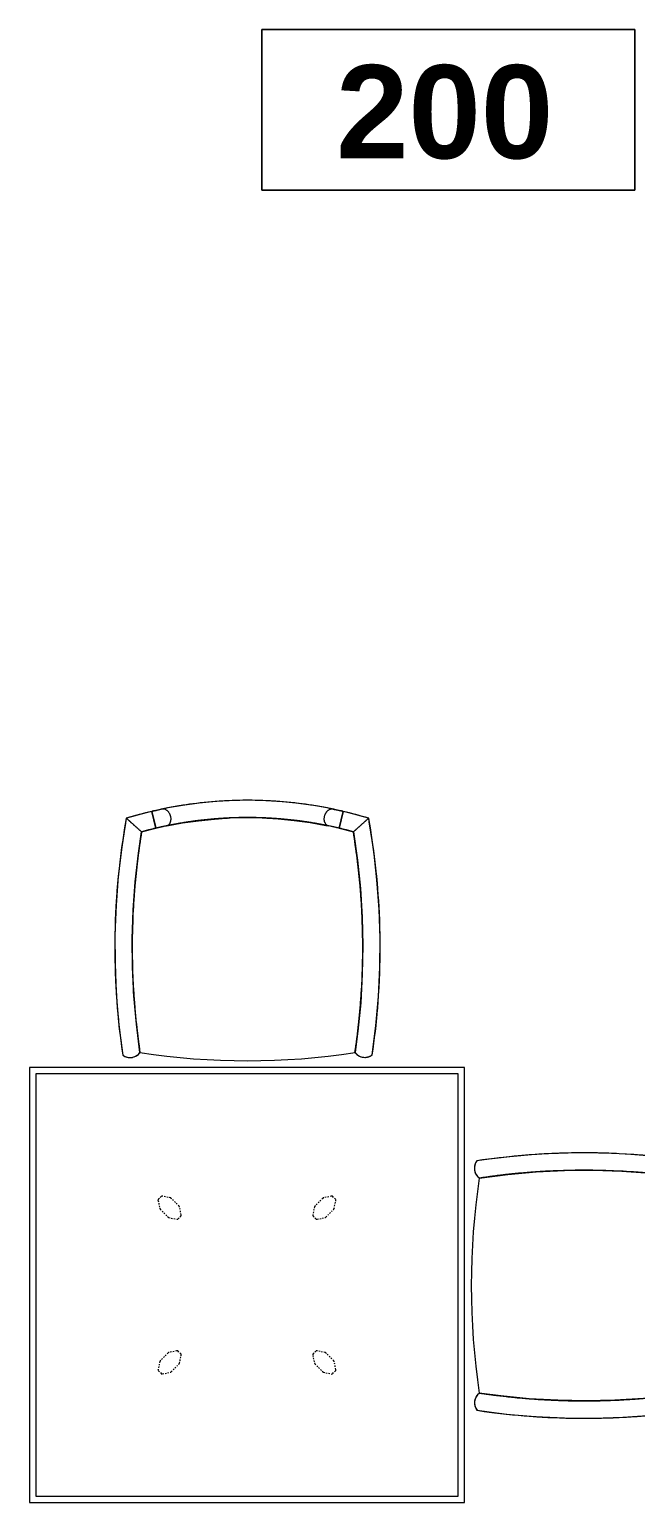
# Model space of a CAD drawing. Header units: inches. Extents: x 1180 to 3050, y -149 to 1363.
# Drawn here: x 1591.9 to 1650.4, y 165.6 to 307.8 of the extents above; entities that cross this region are included whole.
import ezdxf

# ---------------------------------------------------------------- set-up
doc = ezdxf.new("R2010")
doc.units = ezdxf.units.IN
doc.header["$MEASUREMENT"] = 0
doc.linetypes.add('Dash', pattern=[0.25, 0.125, -0.125])
for name, color, linetype, lineweight in [('A-AREA-IDEN', 2, 'Continuous', 9), ('I-FURN', 30, 'Continuous', 9), ('I-FURN-HDLN', 30, 'Dash', 9)]:
    doc.layers.add(name, color=color, linetype=linetype, lineweight=lineweight)
doc.styles.add('Swis721 Lt BT_B_1', font='', dxfattribs={"height": 9})
doc.styles.get('Swis721 Lt BT_B_1').set_extended_font_data('Swis721 Lt BT', bold=True)

# ---------------------------------------------------------------- blocks, each defined once
blk = doc.blocks.new('F-Chairs1 - Side 05-V110-FIRST FLOOR POWER _ SIGNAL')
at = {"layer": 'I-FURN'}
for p, q in [((-9.2, -1.06), (-9.24, -1.07)), ((-8.86, -2.7), (-9.24, -1.07)), ((-9.24, -1.07), (-9.05, -1.89)), ((-9.24, -1.1), (-8.86, -2.67)), ((-8.86, -2.67), (-9.24, -1.1)), ((9.24, -1.07), (8.86, -2.7)), ((9.24, -1.1), (8.86, -2.68)), ((8.86, -2.68), (9.24, -1.1)), ((9.05, -1.89), (9.24, -1.07)), ((9.24, -1.07), (9.2, -1.06)), ((-10.22, -3.05), (-8.86, -2.7)), ((-9.05, -1.89), (-8.86, -2.67)), ((-8.86, -2.67), (-8.86, -2.7)), ((-2.01, -1.73), (-2.07, -1.73)), ((-2.07, -1.73), (-2.01, -1.73)), ((-1.94, -1.72), (-1.88, -1.72)), ((1.88, -1.72), (1.94, -1.72)), ((2.07, -1.73), (2.01, -1.73)), ((2.01, -1.73), (2.07, -1.73)), ((8.86, -2.68), (9.05, -1.89)), ((8.86, -2.7), (8.86, -2.68)), ((8.86, -2.7), (10.22, -3.05)), ((-10.99, -18.67), (-10.99, -18.57))]:
    blk.add_line(p, q, dxfattribs=at)
at = {"layer": 'I-FURN', "flags": 128}
for points in [[(-9.24, -1.07), (-10.8, -1.47), (-11.7, -1.73)], [(8.18, -0.84), (6.59, -0.54), (4.99, -0.31), (3.39, -0.14), (1.78, -0.04), (0.17, 0), (-1.45, -0.03), (-3.06, -0.12), (-4.66, -0.27), (-6.26, -0.49), (-7.85, -0.77), (-8.18, -0.84)], [(11.7, -1.73), (10.14, -1.3), (9.24, -1.07)], [(-11.7, -1.73), (-12.14, -4.52), (-12.47, -7.33), (-12.69, -10.14), (-12.8, -12.96), (-12.79, -15.79), (-12.67, -18.61), (-12.44, -21.42), (-12.09, -24.23), (-12.04, -24.6)], [(-7.79, -2.47), (-6.27, -2.19), (-4.74, -1.97), (-3.2, -1.81), (-1.66, -1.71), (-0.12, -1.67), (1.43, -1.7), (2.97, -1.79), (4.51, -1.94), (6.05, -2.15), (7.57, -2.42), (7.79, -2.47)], [(12.04, -24.58), (12.4, -21.78), (12.65, -18.96), (12.78, -16.14), (12.8, -13.32), (12.71, -10.5), (12.5, -7.68), (12.19, -4.87), (11.76, -2.08), (11.7, -1.73)], [(-10.38, -24.36), (-10.73, -21.62), (-10.97, -18.88), (-11.11, -16.12), (-11.13, -13.37), (-11.04, -10.61), (-10.84, -7.86), (-10.53, -5.12), (-10.22, -3.05)], [(10.22, -3.05), (10.62, -5.78), (10.9, -8.52), (11.07, -11.27), (11.13, -14.03), (11.08, -16.79), (10.93, -19.54), (10.66, -22.28), (10.38, -24.36)], [(-12.04, -24.6), (-12.01, -24.62), (-11.94, -24.67), (-11.83, -24.73), (-11.7, -24.78), (-11.53, -24.82), (-11.35, -24.84), (-11.16, -24.83)], [(-11.16, -24.83), (-10.97, -24.78), (-10.8, -24.71), (-10.65, -24.62), (-10.54, -24.53), (-10.45, -24.45), (-10.4, -24.38), (-10.38, -24.36)], [(10.38, -24.36), (10.4, -24.38), (10.45, -24.45), (10.54, -24.53), (10.66, -24.62), (10.8, -24.7), (10.97, -24.77), (11.16, -24.81)], [(11.16, -24.81), (11.35, -24.82), (11.54, -24.8), (11.7, -24.76), (11.84, -24.71), (11.94, -24.65), (12.01, -24.6), (12.04, -24.58)]]:
    blk.add_lwpolyline(points, dxfattribs=at)
at = {"layer": 'I-FURN'}
for centre, radius, start, end in [((0, -40.33), 40.33, 73.1446, 106.8554), ((0, -40.33), 40.33, 103.2455, 106.8554), ((0, -40.33), 40.33, 102.9888, 103.1789), ((0, -40.33), 40.33, 102.6775, 102.9879), ((0, -40.33), 40.33, 102.2487, 102.6744), ((0, -40.33), 40.33, 101.6533, 102.1884), ((0, -40.33), 40.33, 99.3538, 101.5989), ((0, -40.33), 40.33, 97.5178, 99.3538), ((0, -40.33), 40.33, 93.394, 97.5178), ((0, -40.33), 40.33, 92.5119, 93.394), ((0, -40.33), 40.33, 87.4881, 92.5119), ((0, -40.33), 40.33, 86.606, 87.4881), ((0, -40.33), 40.33, 82.4822, 86.606), ((0, -40.33), 40.33, 80.6462, 82.4822), ((0, -40.33), 40.33, 78.4011, 80.6462), ((0, -40.33), 40.33, 77.8116, 78.3467), ((0, -40.33), 40.33, 77.3256, 77.7513), ((0, -40.33), 40.33, 77.0121, 77.3225), ((0, -40.33), 40.33, 76.8211, 77.0112), ((0, -40.33), 40.33, 73.1446, 76.7545), ((57.8, -14.21), 70.61, 169.8244, 179.004), ((57.8, -14.21), 70.61, 169.8244, 173.5531), ((0, -40.33), 38.66, 74.6661, 105.3339), ((0, -40.33), 38.66, 100.1122, 105.3339), ((0, -40.33), 38.66, 100.1122, 105.3339), ((0, -40.33), 38.66, 103.2455, 105.3339), ((0, -40.33), 38.66, 100.7167, 103.2455), ((0, -40.33), 38.66, 99.3286, 100.7167), ((0, -40.33), 38.66, 99.5801, 100.1122), ((0, -40.33), 38.66, 99.5801, 100.1122), ((0, -40.33), 38.66, 99.326, 99.5801), ((0, -40.33), 38.66, 99.326, 99.5801), ((0, -40.33), 38.66, 98.9103, 99.3286), ((0, -40.33), 38.66, 98.9724, 99.326), ((0, -40.33), 38.66, 98.9724, 99.326), ((0, -40.33), 38.66, 98.3481, 98.9724), ((0, -40.33), 38.66, 98.3481, 98.9724), ((0, -40.33), 38.66, 98.6332, 98.9103), ((0, -40.33), 38.66, 98.3082, 98.6332), ((0, -40.33), 38.66, 98.1478, 98.3481), ((0, -40.33), 38.66, 98.1478, 98.3481), ((0, -40.33), 38.66, 97.6738, 98.3082), ((0, -40.33), 38.66, 94.045, 98.1478), ((0, -40.33), 38.66, 94.045, 98.1478), ((0, -40.33), 38.66, 97.5013, 97.6738), ((0, -40.33), 38.66, 96.8366, 97.5013), ((0, -40.33), 38.66, 94.2867, 96.8366), ((0, -40.33), 38.66, 93.7315, 94.2867), ((0, -40.33), 38.66, 93.117, 94.045), ((0, -40.33), 38.66, 93.117, 94.045), ((0, -40.33), 38.66, 93.0972, 93.7315), ((0, -40.33), 38.66, 92.8747, 93.0839), ((0, -40.33), 38.66, 92.7549, 92.9875), ((0, -40.33), 38.66, 92.7549, 92.9875), ((0, -40.33), 38.66, 92.6577, 92.7825), ((0, -40.33), 38.66, 87.2451, 92.7549), ((0, -40.33), 38.66, 87.2451, 92.7549), ((0, -40.33), 38.66, 92.4986, 92.6399), ((0, -40.33), 38.66, 87.5148, 92.4852), ((0, -40.33), 38.66, 87.3601, 87.5014), ((0, -40.33), 38.66, 87.2175, 87.3423), ((0, -40.33), 38.66, 87.0125, 87.2451), ((0, -40.33), 38.66, 87.0125, 87.2451), ((0, -40.33), 38.66, 86.9508, 87.1253), ((0, -40.33), 38.66, 86.2685, 86.9028), ((0, -40.33), 38.66, 85.955, 86.883), ((0, -40.33), 38.66, 85.955, 86.883), ((0, -40.33), 38.66, 85.7133, 86.2685), ((0, -40.33), 38.66, 81.8522, 85.955), ((0, -40.33), 38.66, 81.8522, 85.955), ((0, -40.33), 38.66, 83.1634, 85.7133), ((0, -40.33), 38.66, 82.4987, 83.1634), ((0, -40.33), 38.66, 82.3262, 82.4987), ((0, -40.33), 38.66, 81.6918, 82.3262), ((0, -40.33), 38.66, 81.6519, 81.8522), ((0, -40.33), 38.66, 81.6519, 81.8522), ((0, -40.33), 38.66, 81.3668, 81.6918), ((0, -40.33), 38.66, 81.0276, 81.6519), ((0, -40.33), 38.66, 81.0276, 81.6519), ((0, -40.33), 38.66, 81.0897, 81.3668), ((0, -40.33), 38.66, 80.6714, 81.0897), ((0, -40.33), 38.66, 80.674, 81.0276), ((0, -40.33), 38.66, 80.674, 81.0276), ((0, -40.33), 38.66, 80.4199, 80.674), ((0, -40.33), 38.66, 80.4199, 80.674), ((0, -40.33), 38.66, 79.2833, 80.6714), ((0, -40.33), 38.66, 79.8878, 80.4199), ((0, -40.33), 38.66, 79.8878, 80.4199), ((0, -40.33), 38.66, 74.6661, 79.8878), ((0, -40.33), 38.66, 74.6661, 79.8878), ((0, -40.33), 38.66, 76.7545, 79.2833), ((0, -40.33), 38.66, 74.6661, 76.7545), ((-57.8, -14.21), 70.61, 0.996, 10.1756), ((-57.8, -14.21), 70.61, 6.451, 10.1756), ((57.8, -14.21), 68.93, 170.6856, 178.9494), ((57.8, -14.21), 68.93, 170.6856, 174.9683), ((57.8, -14.21), 68.93, 170.6856, 174.9683), ((57.8, -14.21), 68.93, 170.6856, 174.7989), ((-57.8, -14.21), 68.93, 1.0506, 9.3144), ((-57.8, -14.21), 68.93, 5.0317, 9.3144), ((-57.8, -14.21), 68.93, 5.1825, 9.3144), ((-57.8, -14.21), 68.93, 5.2009, 9.3144), ((57.8, -14.21), 70.61, 173.5533, 177.2819), ((-57.8, -14.21), 70.61, 2.7263, 6.4509), ((57.8, -14.21), 68.93, 174.9808, 176.404), ((57.8, -14.21), 68.93, 174.9808, 176.404), ((57.8, -14.21), 68.93, 175.1315, 176.4042), ((57.8, -14.21), 68.93, 174.9804, 175.1311), ((57.8, -14.21), 68.93, 174.8069, 174.9804), ((-57.8, -14.21), 68.93, 5.0195, 5.1929), ((-57.8, -14.21), 68.93, 5.0317, 5.1825), ((-57.8, -14.21), 68.93, 3.596, 5.0192), ((-57.8, -14.21), 68.93, 3.596, 5.0192), ((-57.8, -14.21), 68.93, 4.8687, 5.0195), ((-57.8, -14.21), 68.93, 3.5957, 4.8685), ((57.8, -14.21), 68.93, 176.404, 178.9494), ((57.8, -14.21), 68.93, 176.404, 178.9494), ((57.8, -14.21), 68.93, 176.4042, 178.9205), ((-57.8, -14.21), 68.93, 1.8564, 3.596), ((-57.8, -14.21), 68.93, 1.8564, 3.596), ((-57.8, -14.21), 68.93, 1.4071, 3.5957), ((57.8, -14.21), 70.61, 177.2823, 178.8747), ((-57.8, -14.21), 70.61, 359.0016, 2.7262), ((-57.8, -14.21), 68.93, 1.3467, 1.8564), ((-57.8, -14.21), 68.93, 1.3467, 1.8564), ((-57.8, -14.21), 68.93, 1.0791, 1.4071), ((-57.8, -14.21), 68.93, 1.0506, 1.312), ((-57.8, -14.21), 68.93, 1.0506, 1.312), ((57.8, -14.21), 70.61, 178.9034, 181.0108), ((57.8, -14.21), 70.61, 179.004, 188.4692), ((57.8, -14.21), 68.93, 178.9494, 188.4692), ((57.8, -14.21), 68.93, 178.9494, 179.2513), ((57.8, -14.21), 68.93, 178.9494, 179.2513), ((57.8, -14.21), 68.93, 178.9699, 179.2504), ((57.8, -14.21), 68.93, 179.2504, 179.5476), ((57.8, -14.21), 68.93, 179.2513, 182.3319), ((57.8, -14.21), 68.93, 179.2513, 182.3319), ((57.8, -14.21), 68.93, 179.5774, 179.7085), ((57.8, -14.21), 68.93, 179.7085, 182.3298), ((-57.8, -14.21), 68.93, 351.5308, 1.0506), ((-57.8, -14.21), 68.93, 357.6681, 0.1912), ((-57.8, -14.21), 68.93, 357.6681, 0.1912), ((-57.8, -14.21), 68.93, 0.8812, 1.0506), ((-57.8, -14.21), 68.93, 0.8812, 1.0506), ((-57.8, -14.21), 68.93, 0.7494, 1.0297), ((-57.8, -14.21), 68.93, 0.7487, 0.8812), ((-57.8, -14.21), 68.93, 0.7487, 0.8812), ((-57.8, -14.21), 68.93, 0.4229, 0.7494), ((-57.8, -14.21), 68.93, 0.1912, 0.7487), ((-57.8, -14.21), 68.93, 0.1912, 0.7487), ((-57.8, -14.21), 68.93, 359.7382, 0.4226), ((-57.8, -14.21), 70.61, 351.5308, 0.996), ((57.8, -14.21), 70.61, 181.0112, 184.7396), ((-57.8, -14.21), 68.93, 357.6685, 359.7382), ((-57.8, -14.21), 70.61, 355.2768, 359.0014), ((57.8, -14.21), 68.93, 182.3319, 183.6275), ((57.8, -14.21), 68.93, 182.3319, 183.6275), ((57.8, -14.21), 68.93, 182.3298, 183.7157), ((-57.8, -14.21), 68.93, 356.3268, 357.6681), ((-57.8, -14.21), 68.93, 356.3268, 357.6681), ((-57.8, -14.21), 68.93, 356.2837, 357.6685), ((57.8, -14.21), 68.93, 183.6275, 183.8544), ((57.8, -14.21), 68.93, 183.7093, 183.8544), ((57.8, -14.21), 68.93, 183.7217, 183.8599), ((57.8, -14.21), 68.93, 183.8607, 188.4692), ((57.8, -14.21), 68.93, 183.8607, 188.4692), ((57.8, -14.21), 68.93, 183.8644, 184.0224), ((57.8, -14.21), 68.93, 184.0233, 184.2414), ((57.8, -14.21), 68.93, 184.2414, 188.4692), ((-57.8, -14.21), 68.93, 351.5308, 356.1393), ((-57.8, -14.21), 68.93, 351.5308, 356.1393), ((-57.8, -14.21), 68.93, 351.5308, 355.9767), ((-57.8, -14.21), 68.93, 355.977, 356.1397), ((-57.8, -14.21), 68.93, 356.1397, 356.2777), ((-57.8, -14.21), 68.93, 356.1393, 356.2577), ((-57.8, -14.21), 68.93, 356.1393, 356.2577), ((57.8, -14.21), 70.61, 184.7402, 188.4692), ((-57.8, -14.21), 70.61, 351.5519, 355.2767), ((-11.33, -23.66), 1.18, 233.3697, 323.5686), ((-11.33, -23.66), 1.18, 234.7796, 238.7179), ((-11.33, -23.66), 1.18, 238.7253, 244.758), ((-11.33, -23.66), 1.18, 247.1977, 251.8355), ((-11.33, -23.66), 1.18, 251.8554, 258.0639), ((-11.33, -23.66), 1.18, 260.1402, 269.0597), ((-11.33, -23.66), 1.18, 274.0857, 278.5104), ((-11.33, -23.66), 1.18, 278.5282, 282.8621), ((-11.33, -23.66), 1.18, 287.9758, 296.869), ((-11.33, -23.66), 1.18, 298.8314, 305.1492), ((-11.33, -23.66), 1.18, 305.1735, 309.7365), ((-11.33, -23.66), 1.18, 312.227, 318.2596), ((-11.33, -23.66), 1.18, 318.2743, 322.1782), ((0, 44.54), 69.68, 261.4321, 278.5679), ((0, 44.54), 69.68, 261.4321, 278.5679), ((0, 44.54), 69.68, 261.4321, 278.5679), ((11.32, -23.64), 1.18, 217.315, 307.5275), ((11.32, -23.64), 1.18, 218.6849, 222.5379), ((11.32, -23.64), 1.18, 222.5396, 228.5111), ((11.32, -23.64), 1.18, 231.1729, 235.5428), ((11.32, -23.64), 1.18, 235.5498, 243.09), ((11.32, -23.64), 1.18, 243.8054, 252.6812), ((11.32, -23.64), 1.18, 257.9769, 262.1071), ((11.32, -23.64), 1.18, 262.1174, 266.8039), ((11.32, -23.64), 1.18, 271.6031, 280.5478), ((11.32, -23.64), 1.18, 282.9504, 288.865), ((11.32, -23.64), 1.18, 288.8834, 293.7319), ((11.32, -23.64), 1.18, 295.9856, 302.0864), ((11.32, -23.64), 1.18, 302.1085, 306.0957)]:
    blk.add_arc(centre, radius, start, end, dxfattribs=at)
for points, knots in [([(-9.24, -1.07), (-9.24, -1.07), (-9.21, -1.07), (-9.06, -1.03), (-8.74, -0.96), (-8.39, -0.88), (-8.18, -0.84)], [0, 0, 0, 0, 0.2, 0.4, 0.7, 1, 1, 1, 1]), ([(-8.18, -0.84), (-8.11, -0.82), (-8, -0.84), (-7.86, -0.91), (-7.79, -0.97), (-7.73, -1.02), (-7.68, -1.07), (-7.64, -1.12), (-7.61, -1.16), (-7.57, -1.23), (-7.52, -1.31), (-7.48, -1.4), (-7.45, -1.49), (-7.43, -1.59), (-7.41, -1.69), (-7.41, -1.77), (-7.41, -1.85), (-7.42, -1.92), (-7.43, -1.99), (-7.44, -2.06), (-7.47, -2.12), (-7.49, -2.18), (-7.52, -2.25), (-7.57, -2.32), (-7.67, -2.42), (-7.74, -2.46), (-7.79, -2.47)], [-1, -1, -1, -1, -0.861111, -0.791667, -0.756944, -0.722222, -0.6875, -0.670139, -0.652778, -0.618056, -0.583333, -0.548611, -0.513889, -0.479167, -0.444444, -0.416667, -0.388889, -0.361111, -0.333333, -0.305556, -0.277778, -0.25, -0.222222, -0.166667, -0.111111, 0, 0, 0, 0]), ([(7.79, -2.47), (7.73, -2.45), (7.63, -2.4), (7.54, -2.28), (7.5, -2.19), (7.46, -2.12), (7.44, -2.05), (7.43, -2), (7.42, -1.94), (7.41, -1.86), (7.41, -1.77), (7.42, -1.67), (7.43, -1.57), (7.46, -1.47), (7.49, -1.39), (7.52, -1.31), (7.56, -1.24), (7.6, -1.18), (7.64, -1.12), (7.68, -1.07), (7.73, -1.02), (7.77, -0.98), (7.84, -0.93), (7.91, -0.88), (8.04, -0.83), (8.12, -0.83), (8.18, -0.84)], [-1, -1, -1, -1, -0.861111, -0.791667, -0.756944, -0.722222, -0.6875, -0.670139, -0.652778, -0.618056, -0.583333, -0.548611, -0.513889, -0.479167, -0.444444, -0.416667, -0.388889, -0.361111, -0.333333, -0.305556, -0.277778, -0.25, -0.222222, -0.166667, -0.111111, 0, 0, 0, 0]), ([(8.18, -0.84), (8.32, -0.87), (8.57, -0.92), (8.91, -1), (9.17, -1.06), (9.24, -1.07), (9.24, -1.07)], [0, 0, 0, 0, 0.2, 0.4, 0.7, 1, 1, 1, 1]), ([(-11.7, -1.73), (-11.7, -1.73), (-11.69, -1.74), (-11.65, -1.77), (-11.62, -1.8), (-11.58, -1.83), (-11.55, -1.87), (-11.51, -1.9), (-11.48, -1.92), (-11.45, -1.95), (-11.41, -1.99), (-11.36, -2.03), (-11.31, -2.08), (-11.25, -2.13), (-11.19, -2.18), (-11.14, -2.23), (-11.08, -2.28), (-11.02, -2.34), (-10.96, -2.39), (-10.9, -2.44), (-10.84, -2.5), (-10.78, -2.55), (-10.72, -2.6), (-10.67, -2.65), (-10.61, -2.7), (-10.56, -2.75), (-10.51, -2.79), (-10.46, -2.84), (-10.42, -2.88), (-10.37, -2.91), (-10.34, -2.95), (-10.3, -2.98), (-10.28, -3), (-10.25, -3.02), (-10.23, -3.04), (-10.22, -3.05), (-10.22, -3.05)], [-1, -1, -1, -1, -0.944444, -0.888889, -0.861111, -0.833333, -0.805556, -0.777778, -0.763889, -0.75, -0.722222, -0.694444, -0.666667, -0.638889, -0.611111, -0.583333, -0.555556, -0.527778, -0.5, -0.472222, -0.444444, -0.416667, -0.388889, -0.361111, -0.333333, -0.305556, -0.277778, -0.25, -0.222222, -0.194444, -0.166667, -0.138889, -0.111111, -0.083333, -0.055556, 0, 0, 0, 0]), ([(-7.79, -2.47), (-7.93, -2.5), (-8.18, -2.55), (-8.53, -2.63), (-8.79, -2.69), (-8.86, -2.7), (-8.86, -2.7)], [0, 0, 0, 0, 0.2, 0.4, 0.7, 1, 1, 1, 1]), ([(8.86, -2.7), (8.86, -2.7), (8.83, -2.69), (8.67, -2.66), (8.36, -2.59), (8, -2.51), (7.79, -2.47)], [0, 0, 0, 0, 0.2, 0.4, 0.7, 1, 1, 1, 1]), ([(10.22, -3.05), (10.22, -3.05), (10.23, -3.04), (10.25, -3.02), (10.28, -3), (10.3, -2.98), (10.34, -2.95), (10.37, -2.91), (10.41, -2.88), (10.44, -2.86), (10.47, -2.83), (10.51, -2.79), (10.56, -2.75), (10.61, -2.7), (10.67, -2.65), (10.72, -2.6), (10.78, -2.55), (10.84, -2.5), (10.9, -2.44), (10.96, -2.39), (11.02, -2.34), (11.08, -2.28), (11.14, -2.23), (11.19, -2.18), (11.25, -2.13), (11.31, -2.08), (11.36, -2.03), (11.41, -1.99), (11.46, -1.94), (11.5, -1.9), (11.55, -1.87), (11.58, -1.83), (11.62, -1.8), (11.65, -1.77), (11.69, -1.74), (11.7, -1.73), (11.7, -1.73)], [-1, -1, -1, -1, -0.944444, -0.916667, -0.888889, -0.861111, -0.833333, -0.805556, -0.777778, -0.763889, -0.75, -0.722222, -0.694444, -0.666667, -0.638889, -0.611111, -0.583333, -0.555556, -0.527778, -0.5, -0.472222, -0.444444, -0.416667, -0.388889, -0.361111, -0.333333, -0.305556, -0.277778, -0.25, -0.222222, -0.194444, -0.166667, -0.138889, -0.111111, -0.055556, 0, 0, 0, 0])]:
    blk.add_open_spline(points, degree=3, knots=knots, dxfattribs=at)
blk = doc.blocks.new('Table-Square-Teknion-STBSQ_Qui-R2014 - 25_5_ High-6944144-FIRST FLOOR POWER _ SIGNAL')
at = {"layer": 'I-FURN'}
for p, q in [((21, 21), (-21, 21)), ((-21, 21), (-21, -21)), ((-20.37, 20.38), (-20.37, -20.37)), ((20.38, 20.38), (-20.37, 20.38)), ((20.38, -20.37), (20.38, 20.38)), ((21, -21), (21, 21)), ((-21, -21), (21, -21)), ((-20.37, -20.37), (20.38, -20.37))]:
    blk.add_line(p, q, dxfattribs=at)
at = {"layer": 'I-FURN-HDLN'}
for p, q in [((-8.28, 8.54), (-8.54, 8.28)), ((-7.38, 8.41), (-8.14, 8.58)), ((8.14, 8.58), (7.38, 8.41)), ((8.54, 8.28), (8.28, 8.54)), ((-8.58, 8.14), (-8.41, 7.38)), ((-8.37, 7.31), (-7.62, 6.56)), ((-6.56, 7.62), (-7.31, 8.37)), ((-6.35, 6.79), (-6.52, 7.55)), ((6.52, 7.55), (6.35, 6.79)), ((7.31, 8.37), (6.56, 7.62)), ((7.62, 6.56), (8.37, 7.31)), ((8.41, 7.38), (8.58, 8.14)), ((-7.55, 6.52), (-6.79, 6.35)), ((-6.65, 6.39), (-6.39, 6.65)), ((6.39, 6.65), (6.65, 6.39)), ((6.79, 6.35), (7.55, 6.52)), ((-7.62, -6.56), (-8.37, -7.31)), ((-6.79, -6.35), (-7.55, -6.52)), ((-6.39, -6.65), (-6.65, -6.39)), ((-6.52, -7.55), (-6.35, -6.79)), ((6.35, -6.79), (6.52, -7.55)), ((6.65, -6.39), (6.39, -6.65)), ((7.55, -6.52), (6.79, -6.35)), ((8.37, -7.31), (7.62, -6.56)), ((-8.41, -7.38), (-8.58, -8.14)), ((-8.54, -8.28), (-8.28, -8.54)), ((-8.14, -8.58), (-7.38, -8.41)), ((-7.31, -8.37), (-6.56, -7.62)), ((6.56, -7.62), (7.31, -8.37)), ((7.38, -8.41), (8.14, -8.58)), ((8.28, -8.54), (8.54, -8.28)), ((8.58, -8.14), (8.41, -7.38))]:
    blk.add_line(p, q, dxfattribs=at)
for centre, start, end in [((-8.18, 8.44), 77.1761, 135), ((8.18, 8.44), 45, 102.8239), ((-8.44, 8.18), 135, 192.8239), ((-8.26, 7.41), 192.8239, 225), ((-7.41, 8.26), 45, 77.1761), ((-6.67, 7.52), 12.8239, 45), ((6.67, 7.52), 135, 167.1761), ((7.41, 8.26), 102.8239, 135), ((8.26, 7.41), 315, 347.1761), ((8.44, 8.18), 347.1761, 45), ((-7.52, 6.67), 225, 257.1761), ((-6.75, 6.5), 257.1761, 315), ((-6.5, 6.75), 315, 12.8239), ((6.5, 6.75), 167.1761, 225), ((6.75, 6.5), 225, 282.8239), ((7.52, 6.67), 282.8239, 315), ((-7.52, -6.67), 102.8239, 135), ((-6.75, -6.5), 45, 102.8239), ((-6.5, -6.75), 347.1761, 45), ((6.5, -6.75), 135, 192.8239), ((6.75, -6.5), 77.1761, 135), ((7.52, -6.67), 45, 77.1761), ((-8.44, -8.18), 167.1761, 225), ((-8.26, -7.41), 135, 167.1761), ((-7.41, -8.26), 282.8239, 315), ((-6.67, -7.52), 315, 347.1761), ((6.67, -7.52), 192.8239, 225), ((7.41, -8.26), 225, 257.1761), ((8.26, -7.41), 12.8239, 45), ((8.44, -8.18), 315, 12.8239), ((-8.18, -8.44), 225, 282.8239), ((8.18, -8.44), 257.1761, 315)]:
    blk.add_arc(centre, 0.15, start, end, dxfattribs=at)
blk = doc.blocks.new('F-Chairs1 - Side 05-V112-FIRST FLOOR POWER _ SIGNAL')
at = {"layer": 'I-FURN'}
for p, q in [((-9.2, -1.06), (-9.24, -1.07)), ((-8.86, -2.7), (-9.24, -1.07)), ((-9.24, -1.07), (-9.05, -1.89)), ((-9.24, -1.1), (-8.86, -2.67)), ((-8.86, -2.67), (-9.24, -1.1)), ((9.24, -1.07), (8.86, -2.7)), ((9.24, -1.1), (8.86, -2.68)), ((8.86, -2.68), (9.24, -1.1)), ((9.05, -1.89), (9.24, -1.07)), ((9.24, -1.07), (9.2, -1.06)), ((-10.22, -3.05), (-8.86, -2.7)), ((-9.05, -1.89), (-8.86, -2.67)), ((-8.86, -2.67), (-8.86, -2.7)), ((-2.01, -1.73), (-2.07, -1.73)), ((-2.07, -1.73), (-2.01, -1.73)), ((-1.94, -1.72), (-1.88, -1.72)), ((1.88, -1.72), (1.94, -1.72)), ((2.07, -1.73), (2.01, -1.73)), ((2.01, -1.73), (2.07, -1.73)), ((8.86, -2.68), (9.05, -1.89)), ((8.86, -2.7), (8.86, -2.68)), ((8.86, -2.7), (10.22, -3.05)), ((-10.99, -18.57), (-10.99, -18.67))]:
    blk.add_line(p, q, dxfattribs=at)
at = {"layer": 'I-FURN', "flags": 128}
for points in [[(-9.24, -1.07), (-10.8, -1.47), (-11.7, -1.73)], [(8.18, -0.84), (6.59, -0.54), (4.99, -0.31), (3.39, -0.14), (1.78, -0.04), (0.17, 0), (-1.45, -0.03), (-3.06, -0.12), (-4.66, -0.27), (-6.26, -0.49), (-7.85, -0.77), (-8.18, -0.84)], [(11.7, -1.73), (10.14, -1.3), (9.24, -1.07)], [(-11.7, -1.73), (-12.14, -4.52), (-12.47, -7.33), (-12.69, -10.14), (-12.8, -12.96), (-12.79, -15.79), (-12.67, -18.61), (-12.44, -21.42), (-12.09, -24.23), (-12.04, -24.6)], [(-7.79, -2.47), (-6.27, -2.19), (-4.74, -1.97), (-3.2, -1.81), (-1.66, -1.71), (-0.12, -1.67), (1.43, -1.7), (2.97, -1.79), (4.51, -1.94), (6.05, -2.15), (7.57, -2.42), (7.79, -2.47)], [(12.04, -24.58), (12.4, -21.78), (12.65, -18.96), (12.78, -16.14), (12.8, -13.32), (12.71, -10.5), (12.5, -7.68), (12.19, -4.87), (11.76, -2.08), (11.7, -1.73)], [(-10.38, -24.36), (-10.73, -21.62), (-10.97, -18.88), (-11.11, -16.12), (-11.13, -13.37), (-11.04, -10.61), (-10.84, -7.86), (-10.53, -5.12), (-10.22, -3.05)], [(10.22, -3.05), (10.62, -5.78), (10.9, -8.52), (11.07, -11.27), (11.13, -14.03), (11.08, -16.79), (10.93, -19.54), (10.66, -22.28), (10.38, -24.36)], [(-12.04, -24.6), (-12.01, -24.62), (-11.94, -24.67), (-11.83, -24.73), (-11.7, -24.78), (-11.53, -24.82), (-11.35, -24.84), (-11.16, -24.83)], [(-11.16, -24.83), (-10.97, -24.78), (-10.8, -24.71), (-10.65, -24.62), (-10.54, -24.53), (-10.45, -24.45), (-10.4, -24.38), (-10.38, -24.36)], [(10.38, -24.36), (10.4, -24.38), (10.45, -24.45), (10.54, -24.53), (10.66, -24.62), (10.8, -24.7), (10.97, -24.77), (11.16, -24.81)], [(11.16, -24.81), (11.35, -24.82), (11.54, -24.8), (11.7, -24.76), (11.84, -24.71), (11.94, -24.65), (12.01, -24.6), (12.04, -24.58)]]:
    blk.add_lwpolyline(points, dxfattribs=at)
at = {"layer": 'I-FURN'}
for centre, radius, start, end in [((0, -40.33), 40.33, 73.1446, 106.8554), ((0, -40.33), 40.33, 103.2455, 106.8554), ((0, -40.33), 40.33, 102.9888, 103.1789), ((0, -40.33), 40.33, 102.6775, 102.9879), ((0, -40.33), 40.33, 102.2487, 102.6744), ((0, -40.33), 40.33, 101.6955, 102.1884), ((0, -40.33), 40.33, 99.3538, 101.5989), ((0, -40.33), 40.33, 97.5178, 99.3538), ((0, -40.33), 40.33, 93.394, 97.5178), ((0, -40.33), 40.33, 92.5119, 93.394), ((0, -40.33), 40.33, 87.4881, 92.5119), ((0, -40.33), 40.33, 86.606, 87.4881), ((0, -40.33), 40.33, 82.4822, 86.606), ((0, -40.33), 40.33, 80.6462, 82.4822), ((0, -40.33), 40.33, 78.4011, 80.6462), ((0, -40.33), 40.33, 77.8116, 78.3467), ((0, -40.33), 40.33, 77.3256, 77.7513), ((0, -40.33), 40.33, 77.0121, 77.3225), ((0, -40.33), 40.33, 76.8211, 77.0112), ((0, -40.33), 40.33, 73.1446, 76.7545), ((57.8, -14.21), 70.61, 169.8244, 179.004), ((57.8, -14.21), 70.61, 169.8244, 173.5531), ((0, -40.33), 38.66, 74.6661, 105.3339), ((0, -40.33), 38.66, 100.1122, 105.3339), ((0, -40.33), 38.66, 100.1122, 105.3339), ((0, -40.33), 38.66, 103.2455, 105.3339), ((0, -40.33), 38.66, 100.7167, 103.2455), ((0, -40.33), 38.66, 99.3286, 100.7167), ((0, -40.33), 38.66, 99.5801, 100.1122), ((0, -40.33), 38.66, 99.5801, 100.1122), ((0, -40.33), 38.66, 99.326, 99.5801), ((0, -40.33), 38.66, 99.326, 99.5801), ((0, -40.33), 38.66, 98.9103, 99.3286), ((0, -40.33), 38.66, 98.9724, 99.326), ((0, -40.33), 38.66, 98.9724, 99.326), ((0, -40.33), 38.66, 98.3481, 98.9724), ((0, -40.33), 38.66, 98.3481, 98.9724), ((0, -40.33), 38.66, 98.6332, 98.9103), ((0, -40.33), 38.66, 98.3082, 98.6332), ((0, -40.33), 38.66, 98.1478, 98.3481), ((0, -40.33), 38.66, 98.1478, 98.3481), ((0, -40.33), 38.66, 97.6738, 98.3082), ((0, -40.33), 38.66, 94.045, 98.1478), ((0, -40.33), 38.66, 94.045, 98.1478), ((0, -40.33), 38.66, 97.5013, 97.6738), ((0, -40.33), 38.66, 96.8366, 97.5013), ((0, -40.33), 38.66, 94.2867, 96.8366), ((0, -40.33), 38.66, 93.7315, 94.2867), ((0, -40.33), 38.66, 93.117, 94.045), ((0, -40.33), 38.66, 93.117, 94.045), ((0, -40.33), 38.66, 93.0972, 93.7315), ((0, -40.33), 38.66, 92.8747, 93.0839), ((0, -40.33), 38.66, 92.7549, 92.9875), ((0, -40.33), 38.66, 92.7549, 92.9875), ((0, -40.33), 38.66, 92.6577, 92.7825), ((0, -40.33), 38.66, 87.2451, 92.7549), ((0, -40.33), 38.66, 87.2451, 92.7549), ((0, -40.33), 38.66, 92.4986, 92.6399), ((0, -40.33), 38.66, 87.5148, 92.4565), ((0, -40.33), 38.66, 87.3601, 87.5014), ((0, -40.33), 38.66, 87.2175, 87.3423), ((0, -40.33), 38.66, 87.0125, 87.2451), ((0, -40.33), 38.66, 87.0125, 87.2451), ((0, -40.33), 38.66, 86.9508, 87.1253), ((0, -40.33), 38.66, 86.2685, 86.9028), ((0, -40.33), 38.66, 85.955, 86.883), ((0, -40.33), 38.66, 85.955, 86.883), ((0, -40.33), 38.66, 85.7133, 86.2685), ((0, -40.33), 38.66, 81.8522, 85.955), ((0, -40.33), 38.66, 81.8522, 85.955), ((0, -40.33), 38.66, 83.1634, 85.7133), ((0, -40.33), 38.66, 82.4987, 83.1634), ((0, -40.33), 38.66, 82.3262, 82.4987), ((0, -40.33), 38.66, 81.6918, 82.3262), ((0, -40.33), 38.66, 81.6519, 81.8522), ((0, -40.33), 38.66, 81.6519, 81.8522), ((0, -40.33), 38.66, 81.3668, 81.6918), ((0, -40.33), 38.66, 81.0276, 81.6519), ((0, -40.33), 38.66, 81.0276, 81.6519), ((0, -40.33), 38.66, 81.0897, 81.3668), ((0, -40.33), 38.66, 80.6714, 81.0897), ((0, -40.33), 38.66, 80.674, 81.0276), ((0, -40.33), 38.66, 80.7996, 81.0276), ((0, -40.33), 38.66, 80.674, 80.7996), ((0, -40.33), 38.66, 80.4199, 80.674), ((0, -40.33), 38.66, 80.4199, 80.674), ((0, -40.33), 38.66, 79.2833, 80.6714), ((0, -40.33), 38.66, 79.8878, 80.4199), ((0, -40.33), 38.66, 79.8878, 80.4199), ((0, -40.33), 38.66, 74.6661, 79.8878), ((0, -40.33), 38.66, 74.6661, 79.8878), ((0, -40.33), 38.66, 76.7545, 79.2833), ((0, -40.33), 38.66, 74.6661, 76.7545), ((-57.8, -14.21), 70.61, 0.996, 10.1756), ((-57.8, -14.21), 70.61, 6.451, 10.1756), ((57.8, -14.21), 68.93, 170.6856, 178.9494), ((57.8, -14.21), 68.93, 170.6856, 174.9683), ((57.8, -14.21), 68.93, 170.6856, 174.8175), ((57.8, -14.21), 68.93, 170.6856, 174.7989), ((-57.8, -14.21), 68.93, 1.0506, 9.3144), ((-57.8, -14.21), 68.93, 5.0317, 9.3144), ((-57.8, -14.21), 68.93, 5.1825, 9.3144), ((-57.8, -14.21), 68.93, 5.2009, 9.3144), ((57.8, -14.21), 70.61, 173.5533, 177.2819), ((-57.8, -14.21), 70.61, 2.7263, 6.4509), ((57.8, -14.21), 68.93, 174.9808, 176.404), ((57.8, -14.21), 68.93, 174.9808, 176.404), ((57.8, -14.21), 68.93, 175.1315, 176.4042), ((57.8, -14.21), 68.93, 174.9804, 175.1311), ((57.8, -14.21), 68.93, 174.8069, 174.9804), ((57.8, -14.21), 68.93, 174.8175, 174.9683), ((-57.8, -14.21), 68.93, 5.0195, 5.1929), ((-57.8, -14.21), 68.93, 5.0317, 5.1825), ((-57.8, -14.21), 68.93, 3.596, 5.0192), ((-57.8, -14.21), 68.93, 3.596, 5.0192), ((-57.8, -14.21), 68.93, 4.8687, 5.0195), ((-57.8, -14.21), 68.93, 3.5957, 4.8685), ((57.8, -14.21), 68.93, 176.404, 178.9494), ((57.8, -14.21), 68.93, 176.404, 178.9494), ((57.8, -14.21), 68.93, 176.4042, 178.9205), ((-57.8, -14.21), 68.93, 1.8564, 3.596), ((-57.8, -14.21), 68.93, 1.8564, 3.596), ((-57.8, -14.21), 68.93, 1.4071, 3.5957), ((57.8, -14.21), 70.61, 177.2823, 178.8747), ((-57.8, -14.21), 70.61, 359.0016, 2.7262), ((-57.8, -14.21), 68.93, 1.3467, 1.8564), ((-57.8, -14.21), 68.93, 1.3467, 1.8564), ((-57.8, -14.21), 68.93, 1.0791, 1.4071), ((-57.8, -14.21), 68.93, 1.0506, 1.3467), ((-57.8, -14.21), 68.93, 1.0506, 1.3467), ((57.8, -14.21), 70.61, 178.9034, 181.0108), ((57.8, -14.21), 70.61, 179.004, 188.4692), ((57.8, -14.21), 68.93, 178.9494, 188.4692), ((57.8, -14.21), 68.93, 178.9494, 179.2513), ((57.8, -14.21), 68.93, 178.9494, 179.2513), ((57.8, -14.21), 68.93, 178.9699, 179.2504), ((57.8, -14.21), 68.93, 179.2504, 179.5476), ((57.8, -14.21), 68.93, 179.2513, 182.3319), ((57.8, -14.21), 68.93, 179.2513, 182.3319), ((57.8, -14.21), 68.93, 179.5774, 179.7085), ((57.8, -14.21), 68.93, 179.7085, 182.3298), ((-57.8, -14.21), 68.93, 351.5308, 1.0506), ((-57.8, -14.21), 68.93, 357.6681, 0.1912), ((-57.8, -14.21), 68.93, 357.6681, 0.1912), ((-57.8, -14.21), 68.93, 0.8812, 1.0506), ((-57.8, -14.21), 68.93, 0.8812, 1.0506), ((-57.8, -14.21), 68.93, 0.7494, 1.0297), ((-57.8, -14.21), 68.93, 0.7487, 0.8812), ((-57.8, -14.21), 68.93, 0.7487, 0.8812), ((-57.8, -14.21), 68.93, 0.4229, 0.7494), ((-57.8, -14.21), 68.93, 0.1912, 0.7487), ((-57.8, -14.21), 68.93, 0.1912, 0.7487), ((-57.8, -14.21), 68.93, 359.7382, 0.4226), ((-57.8, -14.21), 70.61, 351.5308, 0.996), ((57.8, -14.21), 70.61, 181.0112, 184.7396), ((-57.8, -14.21), 68.93, 357.6685, 359.7382), ((-57.8, -14.21), 70.61, 355.2768, 359.0014), ((57.8, -14.21), 68.93, 182.3319, 183.6275), ((57.8, -14.21), 68.93, 182.3319, 183.6275), ((57.8, -14.21), 68.93, 182.3298, 183.7157), ((-57.8, -14.21), 68.93, 356.3268, 357.6681), ((-57.8, -14.21), 68.93, 356.3268, 357.6681), ((-57.8, -14.21), 68.93, 356.2837, 357.6685), ((57.8, -14.21), 68.93, 183.6275, 183.8544), ((57.8, -14.21), 68.93, 183.7093, 183.8544), ((57.8, -14.21), 68.93, 183.7217, 183.8599), ((57.8, -14.21), 68.93, 183.8607, 188.4692), ((57.8, -14.21), 68.93, 183.8607, 188.4692), ((57.8, -14.21), 68.93, 183.8644, 184.0224), ((57.8, -14.21), 68.93, 184.0233, 184.2414), ((57.8, -14.21), 68.93, 184.2414, 188.4692), ((-57.8, -14.21), 68.93, 351.5308, 356.1393), ((-57.8, -14.21), 68.93, 351.5308, 356.1393), ((-57.8, -14.21), 68.93, 351.5308, 355.9767), ((-57.8, -14.21), 68.93, 355.977, 356.1397), ((-57.8, -14.21), 68.93, 356.1397, 356.2777), ((-57.8, -14.21), 68.93, 356.1393, 356.2577), ((-57.8, -14.21), 68.93, 356.1393, 356.2577), ((57.8, -14.21), 70.61, 184.7402, 188.4692), ((-57.8, -14.21), 70.61, 351.5519, 355.2767), ((-11.33, -23.66), 1.18, 233.3697, 323.5686), ((-11.33, -23.66), 1.18, 234.7796, 238.7179), ((-11.33, -23.66), 1.18, 238.7253, 244.758), ((-11.33, -23.66), 1.18, 247.1977, 251.8355), ((-11.33, -23.66), 1.18, 251.8554, 258.0639), ((-11.33, -23.66), 1.18, 260.1402, 269.0597), ((-11.33, -23.66), 1.18, 274.0857, 278.5104), ((-11.33, -23.66), 1.18, 278.5282, 282.8621), ((-11.33, -23.66), 1.18, 287.9758, 296.869), ((-11.33, -23.66), 1.18, 298.8314, 305.1492), ((-11.33, -23.66), 1.18, 305.1735, 309.7365), ((-11.33, -23.66), 1.18, 312.227, 318.2596), ((-11.33, -23.66), 1.18, 318.2743, 322.1782), ((0, 44.54), 69.68, 261.4321, 278.5679), ((0, 44.54), 69.68, 261.4321, 278.5679), ((0, 44.54), 69.68, 261.4321, 278.5679), ((11.32, -23.64), 1.18, 217.315, 307.5275), ((11.32, -23.64), 1.18, 218.6849, 222.5379), ((11.32, -23.64), 1.18, 222.5396, 228.5111), ((11.32, -23.64), 1.18, 231.1729, 235.5428), ((11.32, -23.64), 1.18, 235.5498, 243.09), ((11.32, -23.64), 1.18, 243.8054, 252.6812), ((11.32, -23.64), 1.18, 257.9769, 262.1071), ((11.32, -23.64), 1.18, 262.1174, 266.8039), ((11.32, -23.64), 1.18, 272.3306, 280.5478), ((11.32, -23.64), 1.18, 282.9504, 288.865), ((11.32, -23.64), 1.18, 288.8834, 293.7319), ((11.32, -23.64), 1.18, 295.9856, 302.0864), ((11.32, -23.64), 1.18, 302.1085, 306.0957)]:
    blk.add_arc(centre, radius, start, end, dxfattribs=at)
for points, knots in [([(-9.24, -1.07), (-9.24, -1.07), (-9.21, -1.07), (-9.06, -1.03), (-8.74, -0.96), (-8.39, -0.88), (-8.18, -0.84)], [0, 0, 0, 0, 0.2, 0.4, 0.7, 1, 1, 1, 1]), ([(-8.18, -0.84), (-8.11, -0.82), (-8, -0.84), (-7.86, -0.91), (-7.79, -0.97), (-7.73, -1.02), (-7.68, -1.07), (-7.64, -1.12), (-7.61, -1.16), (-7.57, -1.23), (-7.52, -1.31), (-7.48, -1.4), (-7.45, -1.49), (-7.43, -1.59), (-7.41, -1.69), (-7.41, -1.77), (-7.41, -1.85), (-7.42, -1.92), (-7.43, -1.99), (-7.44, -2.06), (-7.47, -2.12), (-7.49, -2.18), (-7.52, -2.25), (-7.57, -2.32), (-7.67, -2.42), (-7.74, -2.46), (-7.79, -2.47)], [-1, -1, -1, -1, -0.861111, -0.791667, -0.756944, -0.722222, -0.6875, -0.670139, -0.652778, -0.618056, -0.583333, -0.548611, -0.513889, -0.479167, -0.444444, -0.416667, -0.388889, -0.361111, -0.333333, -0.305556, -0.277778, -0.25, -0.222222, -0.166667, -0.111111, 0, 0, 0, 0]), ([(7.79, -2.47), (7.73, -2.45), (7.63, -2.4), (7.54, -2.28), (7.5, -2.19), (7.46, -2.12), (7.44, -2.05), (7.43, -2), (7.42, -1.94), (7.41, -1.86), (7.41, -1.77), (7.42, -1.67), (7.43, -1.57), (7.46, -1.47), (7.49, -1.39), (7.52, -1.31), (7.56, -1.24), (7.6, -1.18), (7.64, -1.12), (7.68, -1.07), (7.73, -1.02), (7.77, -0.98), (7.84, -0.93), (7.91, -0.88), (8.04, -0.83), (8.12, -0.83), (8.18, -0.84)], [-1, -1, -1, -1, -0.861111, -0.791667, -0.756944, -0.722222, -0.6875, -0.670139, -0.652778, -0.618056, -0.583333, -0.548611, -0.513889, -0.479167, -0.444444, -0.416667, -0.388889, -0.361111, -0.333333, -0.305556, -0.277778, -0.25, -0.222222, -0.166667, -0.111111, 0, 0, 0, 0]), ([(8.18, -0.84), (8.32, -0.87), (8.57, -0.92), (8.91, -1), (9.17, -1.06), (9.24, -1.07), (9.24, -1.07)], [0, 0, 0, 0, 0.2, 0.4, 0.7, 1, 1, 1, 1]), ([(-11.7, -1.73), (-11.7, -1.73), (-11.69, -1.74), (-11.65, -1.77), (-11.62, -1.8), (-11.58, -1.83), (-11.55, -1.87), (-11.51, -1.9), (-11.48, -1.92), (-11.45, -1.95), (-11.41, -1.99), (-11.36, -2.03), (-11.31, -2.08), (-11.25, -2.13), (-11.19, -2.18), (-11.14, -2.23), (-11.08, -2.28), (-11.02, -2.34), (-10.96, -2.39), (-10.9, -2.44), (-10.84, -2.5), (-10.78, -2.55), (-10.72, -2.6), (-10.67, -2.65), (-10.61, -2.7), (-10.56, -2.75), (-10.51, -2.79), (-10.46, -2.84), (-10.42, -2.88), (-10.37, -2.91), (-10.34, -2.95), (-10.3, -2.98), (-10.28, -3), (-10.25, -3.02), (-10.23, -3.04), (-10.22, -3.05), (-10.22, -3.05)], [-1, -1, -1, -1, -0.944444, -0.888889, -0.861111, -0.833333, -0.805556, -0.777778, -0.763889, -0.75, -0.722222, -0.694444, -0.666667, -0.638889, -0.611111, -0.583333, -0.555556, -0.527778, -0.5, -0.472222, -0.444444, -0.416667, -0.388889, -0.361111, -0.333333, -0.305556, -0.277778, -0.25, -0.222222, -0.194444, -0.166667, -0.138889, -0.111111, -0.083333, -0.055556, 0, 0, 0, 0]), ([(-7.79, -2.47), (-7.93, -2.5), (-8.18, -2.55), (-8.53, -2.63), (-8.79, -2.69), (-8.86, -2.7), (-8.86, -2.7)], [0, 0, 0, 0, 0.2, 0.4, 0.7, 1, 1, 1, 1]), ([(8.86, -2.7), (8.86, -2.7), (8.83, -2.69), (8.67, -2.66), (8.36, -2.59), (8, -2.51), (7.79, -2.47)], [0, 0, 0, 0, 0.2, 0.4, 0.7, 1, 1, 1, 1]), ([(10.22, -3.05), (10.22, -3.05), (10.23, -3.04), (10.25, -3.02), (10.28, -3), (10.3, -2.98), (10.34, -2.95), (10.37, -2.91), (10.41, -2.88), (10.44, -2.86), (10.47, -2.83), (10.51, -2.79), (10.56, -2.75), (10.61, -2.7), (10.67, -2.65), (10.72, -2.6), (10.78, -2.55), (10.84, -2.5), (10.9, -2.44), (10.96, -2.39), (11.02, -2.34), (11.08, -2.28), (11.14, -2.23), (11.19, -2.18), (11.25, -2.13), (11.31, -2.08), (11.36, -2.03), (11.41, -1.99), (11.46, -1.94), (11.5, -1.9), (11.55, -1.87), (11.58, -1.83), (11.62, -1.8), (11.65, -1.77), (11.69, -1.74), (11.7, -1.73), (11.7, -1.73)], [-1, -1, -1, -1, -0.944444, -0.916667, -0.888889, -0.861111, -0.833333, -0.805556, -0.777778, -0.763889, -0.75, -0.722222, -0.694444, -0.666667, -0.638889, -0.611111, -0.583333, -0.555556, -0.527778, -0.5, -0.472222, -0.444444, -0.416667, -0.388889, -0.361111, -0.333333, -0.305556, -0.277778, -0.25, -0.222222, -0.194444, -0.166667, -0.138889, -0.111111, -0.055556, 0, 0, 0, 0])]:
    blk.add_open_spline(points, degree=3, knots=knots, dxfattribs=at)
blk = doc.blocks.new('Room Tag - Number Only-4120135-FIRST FLOOR POWER _ SIGNAL')
at = {"layer": 'A-AREA-IDEN'}
for p, q in [((-0.1881, -0.1636), (-0.1881, -0.0018)), ((-0.1881, -0.0018), (0.1869, -0.0018)), ((0.1869, -0.0018), (-0.1881, -0.0018)), ((-0.1881, -0.0018), (-0.1881, -0.1636)), ((0.1869, -0.0018), (0.1869, -0.1636)), ((0.1869, -0.1636), (0.1869, -0.0018)), ((0.1869, -0.1636), (-0.1881, -0.1636)), ((-0.1881, -0.1636), (0.1869, -0.1636))]:
    blk.add_line(p, q, dxfattribs=at)

msp = doc.modelspace()

# ---------------------------------------------------------------- block references
at = {"layer": 'A-AREA-IDEN', "xscale": 95.99999999999994, "yscale": 95.99999999999994, "zscale": 95.99999999999994}
msp.add_blockref('Room Tag - Number Only-4120135-FIRST FLOOR POWER _ SIGNAL', (1632.42, 307.98), dxfattribs=at)
at = {"layer": 'I-FURN'}
for name, p in [('F-Chairs1 - Side 05-V110-FIRST FLOOR POWER _ SIGNAL', (1612.98, 233.39)), ('Table-Square-Teknion-STBSQ_Qui-R2014 - 25_5_ High-6944144-FIRST FLOOR POWER _ SIGNAL', (1612.93, 186.59))]:
    msp.add_blockref(name, p, dxfattribs=at)
at = {"layer": 'I-FURN', "rotation": 270}
msp.add_blockref('F-Chairs1 - Side 05-V112-FIRST FLOOR POWER _ SIGNAL', (1659.72, 186.54), dxfattribs=at)

# ---------------------------------------------------------------- texts
at = {"layer": 'A-AREA-IDEN', "insert": (1621.53, 304.36), "char_height": 9, "width": 25.452, "attachment_point": 1, "style": 'Swis721 Lt BT_B_1'}
msp.add_mtext('200', dxfattribs=at)

doc.saveas('drawing.dxf')
